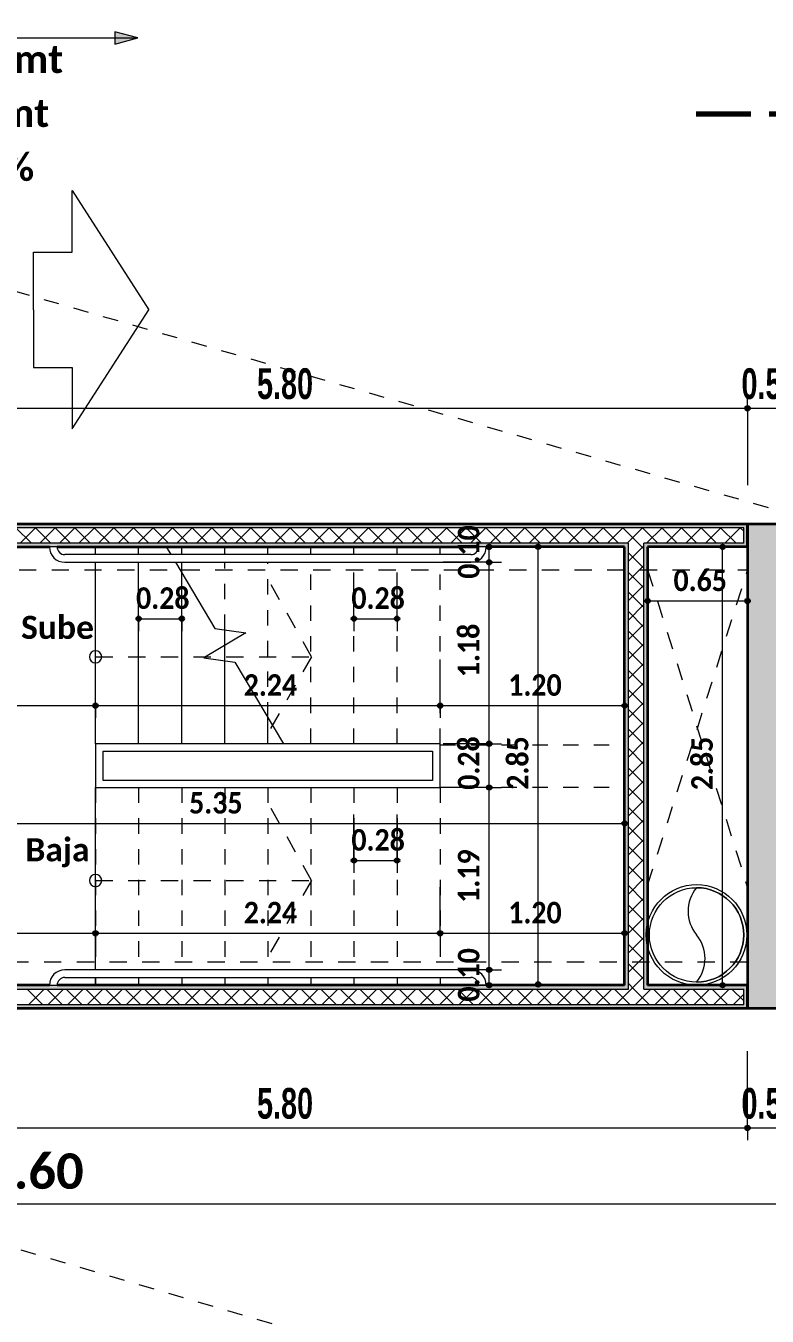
# Model space of a CAD drawing. Header units: metres. Extents: x -144 to 1000, y -717 to 29.
# Drawn here: x 418.39 to 423.21, y -562.43 to -554.04 of the extents above; entities that cross this region are included whole.
import ezdxf

# ---------------------------------------------------------------- set-up
doc = ezdxf.new("R2010")
doc.units = ezdxf.units.M
for name, pattern in [('Basculante', [0.11625, 0.075, -0.04125]), ('basculante modificado', [0.18, 0.1125, -0.0675]), ('Dash Dot 3_16_', [0.595313, 0.357187, -0.119063, 0, -0.119063])]:
    doc.linetypes.add(name, pattern=pattern)
doc.layers.get('0').update_dxf_attribs({"color": 1})
for name, color, linetype, lineweight in [('A-ANNO-DIMS', 1, 'Continuous', 9), ('A-DETL', 1, 'Continuous', 9), ('A-DETL-GENF', 1, 'Continuous', 9), ('A-DETL-THIN', 1, 'Continuous', 9), ('A-FLOR', 2, 'Continuous', 9), ('A-WALL', 4, 'Continuous', 9), ('G-ANNO-DIMS', 1, 'Continuous', 9), ('G-ANNO-SYMB', 1, 'Continuous', 9), ('G-ANNO-TEXT', 2, 'Continuous', 9), ('S-COLS', 7, 'Continuous', 9), ('S-STRS', 1, 'Continuous', 9), ('S-STRS-MBND', 1, 'Basculante', 9)]:
    doc.layers.add(name, color=color, linetype=linetype, lineweight=lineweight)
doc.layers.add('A-WALL-PATT', color=7, linetype='Continuous', lineweight=35, true_color=0x9c9c9c)
doc.styles.add('Britannic Bold_B_3', font='', dxfattribs={"width": 0.7})
doc.styles.add('Calibri_B_1', font='calibrib.ttf', dxfattribs={"height": 0.135})
doc.styles.add('Calibri_B_3', font='calibrib.ttf', dxfattribs={"height": 0.15})
doc.styles.add('Calibri_B_5', font='calibrib.ttf', dxfattribs={"height": 0.66})
doc.styles.add('Calibri_B_6', font='calibrib.ttf', dxfattribs={"width": 0.9})
doc.styles.get('Britannic Bold_B_3').set_extended_font_data('Britannic Bold', bold=True)

# ---------------------------------------------------------------- blocks, each defined once
blk = doc.blocks.new('Y')
at = {"layer": 'A-ANNO-DIMS', "lineweight": 25, "true_color": 0x00592d}
h = blk.add_hatch(color=118, dxfattribs=at)
edge = h.paths.add_edge_path()
edge.add_arc((412.2448, -496.0422), 0.015, 0, 360)
h = blk.add_hatch(color=118, dxfattribs=at)
edge = h.paths.add_edge_path()
edge.add_arc((412.2448, -496.0422), 0.015, 0, 360)
at = {"layer": 'A-ANNO-DIMS', "lineweight": 25}
h = blk.add_hatch(color=256, dxfattribs=at)
edge = h.paths.add_edge_path()
edge.add_arc((410.5646, -496.944), 0.015, 0, 360)
h = blk.add_hatch(color=256, dxfattribs=at)
edge = h.paths.add_edge_path()
edge.add_arc((410.8831, -496.9436), 0.015, 0, 360)
h = blk.add_hatch(color=256, dxfattribs=at)
edge = h.paths.add_edge_path()
edge.add_arc((412.0823, -496.944), 0.015, 0, 360)
h = blk.add_hatch(color=256, dxfattribs=at)
edge = h.paths.add_edge_path()
edge.add_arc((410.5646, -497.044), 0.015, 0, 360)
h = blk.add_hatch(color=256, dxfattribs=at)
edge = h.paths.add_edge_path()
edge.add_arc((410.5646, -497.044), 0.015, 0, 360)
h = blk.add_hatch(color=256, dxfattribs=at)
edge = h.paths.add_edge_path()
edge.add_arc((411.5947, -497.2952), 0.015, 0, 360)
h = blk.add_hatch(color=256, dxfattribs=at)
edge = h.paths.add_edge_path()
edge.add_arc((412.2448, -497.2952), 0.015, 0, 360)
h = blk.add_hatch(color=256, dxfattribs=at)
edge = h.paths.add_edge_path()
edge.add_arc((408.2851, -497.4107), 0.015, 0, 360)
h = blk.add_hatch(color=256, dxfattribs=at)
edge = h.paths.add_edge_path()
edge.add_arc((408.5651, -497.4107), 0.015, 0, 360)
h = blk.add_hatch(color=256, dxfattribs=at)
edge = h.paths.add_edge_path()
edge.add_arc((409.6851, -497.4107), 0.015, 0, 360)
h = blk.add_hatch(color=256, dxfattribs=at)
edge = h.paths.add_edge_path()
edge.add_arc((409.9651, -497.4107), 0.015, 0, 360)
h = blk.add_hatch(color=256, dxfattribs=at)
edge = h.paths.add_edge_path()
edge.add_arc((408.0051, -497.976), 0.015, 0, 360)
h = blk.add_hatch(color=256, dxfattribs=at)
edge = h.paths.add_edge_path()
edge.add_arc((408.0051, -497.976), 0.015, 0, 360)
h = blk.add_hatch(color=256, dxfattribs=at)
edge = h.paths.add_edge_path()
edge.add_arc((410.2451, -497.976), 0.015, 0, 360)
h = blk.add_hatch(color=256, dxfattribs=at)
edge = h.paths.add_edge_path()
edge.add_arc((410.2451, -497.976), 0.015, 0, 360)
h = blk.add_hatch(color=256, dxfattribs=at)
edge = h.paths.add_edge_path()
edge.add_arc((411.4451, -497.976), 0.015, 0, 360)
h = blk.add_hatch(color=256, dxfattribs=at)
edge = h.paths.add_edge_path()
edge.add_arc((410.5646, -498.224), 0.015, 0, 360)
h = blk.add_hatch(color=256, dxfattribs=at)
edge = h.paths.add_edge_path()
edge.add_arc((410.5646, -498.224), 0.015, 0, 360)
h = blk.add_hatch(color=256, dxfattribs=at)
edge = h.paths.add_edge_path()
edge.add_arc((410.5646, -498.5086), 0.015, 0, 360)
h = blk.add_hatch(color=256, dxfattribs=at)
edge = h.paths.add_edge_path()
edge.add_arc((410.5646, -498.5086), 0.015, 0, 360)
h = blk.add_hatch(color=256, dxfattribs=at)
edge = h.paths.add_edge_path()
edge.add_arc((411.4451, -498.742), 0.015, 0, 360)
h = blk.add_hatch(color=256, dxfattribs=at)
edge = h.paths.add_edge_path()
edge.add_arc((409.6851, -498.983), 0.015, 0, 360)
h = blk.add_hatch(color=256, dxfattribs=at)
edge = h.paths.add_edge_path()
edge.add_arc((409.9651, -498.983), 0.015, 0, 360)
h = blk.add_hatch(color=256, dxfattribs=at)
edge = h.paths.add_edge_path()
edge.add_arc((408.0051, -499.456), 0.015, 0, 360)
h = blk.add_hatch(color=256, dxfattribs=at)
edge = h.paths.add_edge_path()
edge.add_arc((408.0051, -499.456), 0.015, 0, 360)
h = blk.add_hatch(color=256, dxfattribs=at)
edge = h.paths.add_edge_path()
edge.add_arc((410.2451, -499.456), 0.015, 0, 360)
h = blk.add_hatch(color=256, dxfattribs=at)
edge = h.paths.add_edge_path()
edge.add_arc((410.2451, -499.456), 0.015, 0, 360)
h = blk.add_hatch(color=256, dxfattribs=at)
edge = h.paths.add_edge_path()
edge.add_arc((411.4451, -499.456), 0.015, 0, 360)
h = blk.add_hatch(color=256, dxfattribs=at)
edge = h.paths.add_edge_path()
edge.add_arc((410.5646, -499.6939), 0.015, 0, 360)
h = blk.add_hatch(color=256, dxfattribs=at)
edge = h.paths.add_edge_path()
edge.add_arc((410.5646, -499.6939), 0.015, 0, 360)
h = blk.add_hatch(color=256, dxfattribs=at)
edge = h.paths.add_edge_path()
edge.add_arc((410.8831, -499.7886), 0.015, 0, 360)
h = blk.add_hatch(color=256, dxfattribs=at)
edge = h.paths.add_edge_path()
edge.add_arc((410.5646, -499.7939), 0.015, 0, 360)
h = blk.add_hatch(color=256, dxfattribs=at)
edge = h.paths.add_edge_path()
edge.add_arc((412.0823, -499.7939), 0.015, 0, 360)
at = {"layer": 'A-ANNO-DIMS', "lineweight": 25, "true_color": 0x00592d}
h = blk.add_hatch(color=118, dxfattribs=at)
edge = h.paths.add_edge_path()
edge.add_arc((412.2448, -500.7222), 0.015, 0, 360)
h = blk.add_hatch(color=118, dxfattribs=at)
edge = h.paths.add_edge_path()
edge.add_arc((412.2448, -500.7222), 0.015, 0, 360)
at = {"layer": 'A-WALL-PATT', "true_color": 0x747474}
h = blk.add_hatch(color=8, dxfattribs=at)
h.paths.add_polyline_path([(406.4695, -496.919), (406.4695, -496.819), (410.3447, -496.819), (410.3447, -496.794), (406.4448, -496.7943), (406.4448, -496.919)])
h.paths.add_polyline_path([(412.2447, -496.919), (412.2447, -496.794), (411.4447, -496.794), (411.4447, -496.819), (412.2197, -496.819), (412.2197, -496.919)])
for points in [[(411.4447, -496.819), (411.4447, -496.794), (410.3447, -496.794), (410.3447, -496.819)], [(410.4952, -496.944), (411.4447, -496.944), (411.4447, -496.919), (410.3447, -496.919), (410.3447, -496.944), (410.4935, -496.944)], [(411.4697, -499.7939), (411.4697, -496.944), (411.4447, -496.944), (411.4447, -499.7939)], [(411.5947, -499.7939), (411.5947, -496.944), (411.5697, -496.944), (411.5697, -499.7939)], [(411.8861, -499.9439), (412.2447, -499.9429), (412.2447, -499.8189), (412.2197, -499.8189), (412.2197, -499.9189), (406.4695, -499.9189), (406.4695, -499.8189), (406.4447, -499.819), (406.4447, -499.9439), (411.3555, -499.9439)]]:
    blk.add_hatch(color=8, dxfattribs=at).paths.add_polyline_path(points)
h = blk.add_hatch(color=8, dxfattribs=at)
h.paths.add_polyline_path([(410.3447, -496.944), (410.3447, -496.919), (406.4448, -496.919), (406.4448, -496.944), (410.2944, -496.944)])
h.paths.add_polyline_path([(411.5947, -496.944), (412.2447, -496.944), (412.2447, -496.919), (411.5697, -496.919), (411.5697, -496.944)])
h.paths.add_polyline_path([(411.4697, -496.944), (411.4697, -496.919), (411.4447, -496.919), (411.4447, -496.944)])
at = {"layer": 'A-WALL-PATT', "lineweight": 5, "true_color": 0x747474}
h = blk.add_hatch(color=8, dxfattribs=at)
h.paths.add_polyline_path([(406.4447, -499.8189), (411.4697, -499.8189), (411.4697, -499.7939), (406.4447, -499.7941)])
h.paths.add_polyline_path([(412.2197, -499.8189), (412.2447, -499.8189), (412.2447, -499.7939), (411.5697, -499.7939), (411.5697, -499.8189), (411.8861, -499.8189)])
at = {"layer": 'G-ANNO-DIMS'}
blk.add_hatch(color=256, dxfattribs=at).paths.add_polyline_path([(408.2792, -493.6342), (408.1292, -493.594), (408.1292, -493.6744)])
at = {"layer": 'S-COLS', "true_color": 0x5b5b5b}
h = blk.add_hatch(color=251, dxfattribs=at)
h.paths.add_polyline_path([(398.7447, -507.644), (398.7447, -506.744), (398.2447, -506.744), (398.2447, -507.644)])
h.paths.add_polyline_path([(416.5445, -507.644), (416.5445, -506.744), (416.0445, -506.744), (416.0445, -507.644)])
h.paths.add_polyline_path([(405.9447, -507.6439), (406.4447, -507.6439), (406.4447, -506.7439), (405.9447, -506.7439), (405.9447, -507.5108)])
h.paths.add_polyline_path([(404.1447, -499.9439), (404.1443, -499.444), (402.4445, -499.444), (402.4445, -497.294), (404.1448, -497.294), (404.1443, -496.794), (402.1445, -496.794), (402.1446, -499.9439), (403.9273, -499.9439)])
h.paths.add_polyline_path([(412.4844, -499.9439), (412.4843, -499.9429), (412.4843, -496.7939), (412.2448, -496.7939), (412.2448, -499.9439), (412.4843, -499.9439)])
h.paths.add_polyline_path([(405.9447, -499.9439), (406.4447, -499.9429), (406.4447, -499.0439), (405.9447, -499.0439), (405.9447, -499.9429)])
h.paths.add_polyline_path([(416.5448, -499.9439), (416.5448, -499.9429), (416.1448, -499.9439)])
h.paths.add_polyline_path([(398.7446, -499.9439), (398.7446, -499.244), (398.2446, -499.244), (398.2446, -499.9439)])
h.paths.add_polyline_path([(406.0496, -497.694), (406.4448, -497.694), (406.4448, -496.794), (405.9448, -496.794), (405.9448, -497.694)])
h.paths.add_polyline_path([(398.7445, -497.494), (398.7445, -496.7929), (398.2445, -496.7929), (398.2445, -497.494)])
h.paths.add_polyline_path([(416.4747, -488.794), (416.5447, -488.794), (416.5447, -487.894), (416.0447, -487.894), (416.0447, -488.794), (416.2093, -488.794)])
h.paths.add_polyline_path([(406.0496, -488.794), (406.4447, -488.794), (406.4447, -487.894), (405.9447, -487.894), (405.9447, -488.794)])
h.paths.add_polyline_path([(399.3447, -488.194), (399.3447, -487.694), (398.4447, -487.694), (398.4447, -488.194)])
at = {"layer": 'A-ANNO-DIMS', "color": 118, "true_color": 0x00592d}
for p, q in [((412.2448, -496.0422), (412.2448, -495.9622)), ((412.2448, -496.0422), (412.2448, -495.9622)), ((406.4448, -496.0422), (412.2448, -496.0422)), ((412.2448, -496.0422), (412.2448, -496.5422)), ((412.2448, -496.0422), (412.7448, -496.0422)), ((412.2448, -496.0422), (412.2448, -496.5422)), ((412.2448, -500.7222), (412.2448, -500.2222)), ((412.2448, -500.7222), (412.2448, -500.2222)), ((406.4448, -500.7222), (412.2448, -500.7222)), ((412.2448, -500.7222), (412.2448, -500.8022)), ((412.2448, -500.7222), (412.7447, -500.7222)), ((412.2448, -500.7222), (412.2448, -500.8022))]:
    blk.add_line(p, q, dxfattribs=at)
at = {"layer": 'A-ANNO-DIMS'}
for p, q in [((410.5646, -496.944), (410.2646, -496.944)), ((410.5646, -497.044), (410.5646, -496.944)), ((410.5646, -496.944), (410.6446, -496.944)), ((410.8831, -496.9436), (410.5831, -496.9436)), ((410.8831, -499.7886), (410.8831, -496.9436)), ((410.8831, -496.9436), (410.9631, -496.9436)), ((411.5947, -497.2952), (411.5947, -496.9952)), ((412.0823, -496.944), (411.7823, -496.944)), ((412.0823, -499.7939), (412.0823, -496.944)), ((412.0823, -496.944), (412.1623, -496.944)), ((412.2448, -497.2952), (412.2448, -496.9952)), ((410.5646, -497.044), (410.2646, -497.044)), ((410.5646, -497.044), (410.2646, -497.044)), ((410.5646, -498.224), (410.5646, -497.044)), ((410.5646, -497.044), (410.6446, -497.044)), ((410.5646, -497.044), (410.6446, -497.044)), ((408.2851, -497.4107), (408.2851, -497.1107)), ((408.5651, -497.4107), (408.5651, -497.1107)), ((409.6851, -497.4107), (409.6851, -497.1107)), ((409.9651, -497.4107), (409.9651, -497.1107)), ((411.5947, -497.2952), (412.2448, -497.2952)), ((411.5947, -497.2952), (411.5947, -497.3752)), ((412.2448, -497.2952), (412.2448, -497.3752)), ((408.2851, -497.4107), (408.5651, -497.4107)), ((408.2851, -497.4107), (408.2851, -497.4907)), ((408.5651, -497.4107), (408.5651, -497.4907)), ((409.6851, -497.4107), (409.9651, -497.4107)), ((409.6851, -497.4107), (409.6851, -497.4907)), ((409.9651, -497.4107), (409.9651, -497.4907)), ((408.0051, -497.976), (408.0051, -497.676)), ((408.0051, -497.976), (408.0051, -497.676)), ((410.2451, -497.976), (410.2451, -497.676)), ((410.2451, -497.976), (410.2451, -497.676)), ((411.4451, -497.976), (411.4451, -497.676)), ((406.4448, -497.976), (408.0051, -497.976)), ((408.0051, -497.976), (408.0051, -498.056)), ((408.0051, -497.976), (410.2451, -497.976)), ((408.0051, -497.976), (408.0051, -498.056)), ((410.2451, -497.976), (410.2451, -498.056)), ((410.2451, -497.976), (411.4451, -497.976)), ((410.2451, -497.976), (410.2451, -498.056)), ((411.4451, -497.976), (411.4451, -498.056)), ((410.5646, -498.224), (410.2646, -498.224)), ((410.5646, -498.224), (410.2646, -498.224)), ((410.5646, -498.5086), (410.5646, -498.224)), ((410.5646, -498.224), (410.6446, -498.224)), ((410.5646, -498.224), (410.6446, -498.224)), ((410.5646, -498.5086), (410.2646, -498.5086)), ((410.5646, -498.5086), (410.2646, -498.5086)), ((410.5646, -499.6939), (410.5646, -498.5086)), ((410.5646, -498.5086), (410.6446, -498.5086)), ((410.5646, -498.5086), (410.6446, -498.5086)), ((411.4451, -498.742), (411.4451, -498.442)), ((409.6851, -498.983), (409.6851, -498.683)), ((409.9651, -498.983), (409.9651, -498.683)), ((406.0947, -498.742), (411.4451, -498.742)), ((411.4451, -498.742), (411.4451, -498.822)), ((409.6851, -498.983), (409.9651, -498.983)), ((409.6851, -498.983), (409.6851, -499.063)), ((409.9651, -498.983), (409.9651, -499.063)), ((408.0051, -499.456), (408.0051, -499.156)), ((408.0051, -499.456), (408.0051, -499.156)), ((410.2451, -499.456), (410.2451, -499.156)), ((410.2451, -499.456), (410.2451, -499.156)), ((411.4451, -499.456), (411.4451, -499.156)), ((406.4447, -499.456), (408.0051, -499.456)), ((408.0051, -499.456), (408.0051, -499.536)), ((408.0051, -499.456), (410.2451, -499.456)), ((408.0051, -499.456), (408.0051, -499.536)), ((410.2451, -499.456), (410.2451, -499.536)), ((410.2451, -499.456), (411.4451, -499.456)), ((410.2451, -499.456), (410.2451, -499.536)), ((411.4451, -499.456), (411.4451, -499.536)), ((410.5646, -499.6939), (410.2646, -499.6939)), ((410.5646, -499.6939), (410.2646, -499.6939)), ((410.5646, -499.7939), (410.5646, -499.6939)), ((410.5646, -499.6939), (410.6446, -499.6939)), ((410.5646, -499.6939), (410.6446, -499.6939)), ((410.5646, -499.7939), (410.2646, -499.7939)), ((410.5646, -499.7939), (410.6446, -499.7939)), ((410.8831, -499.7886), (410.5831, -499.7886)), ((410.8831, -499.7886), (410.9631, -499.7886)), ((412.0823, -499.7939), (411.7823, -499.7939)), ((412.0823, -499.7939), (412.1623, -499.7939))]:
    blk.add_line(p, q, dxfattribs=at)
at = {"layer": 'A-ANNO-DIMS', "color": 156, "true_color": 0x004080}
blk.add_line((402.1443, -501.2166), (412.7447, -501.2166), dxfattribs=at)
at = {"layer": 'A-ANNO-DIMS', "color": 118, "lineweight": 25, "true_color": 0x00592d}
for centre in [(412.2448, -496.0422), (412.2448, -496.0422), (412.2448, -500.7222), (412.2448, -500.7222)]:
    blk.add_circle(centre, 0.015, dxfattribs=at)
at = {"layer": 'A-ANNO-DIMS', "lineweight": 25}
for centre in [(410.5646, -496.944), (410.8831, -496.9436), (412.0823, -496.944), (410.5646, -497.044), (410.5646, -497.044), (411.5947, -497.2952), (412.2448, -497.2952), (408.2851, -497.4107), (408.5651, -497.4107), (409.6851, -497.4107), (409.9651, -497.4107), (408.0051, -497.976), (408.0051, -497.976), (410.2451, -497.976), (410.2451, -497.976), (411.4451, -497.976), (410.5646, -498.224), (410.5646, -498.224), (410.5646, -498.5086), (410.5646, -498.5086), (411.4451, -498.742), (409.6851, -498.983), (409.9651, -498.983), (408.0051, -499.456), (408.0051, -499.456), (410.2451, -499.456), (410.2451, -499.456), (411.4451, -499.456), (410.5646, -499.6939), (410.5646, -499.6939), (410.8831, -499.7886), (410.5646, -499.7939), (412.0823, -499.7939)]:
    blk.add_circle(centre, 0.015, dxfattribs=at)
at = {"layer": 'A-DETL', "color": 9, "linetype": 'Basculante', "true_color": 0xc0c0c0}
for p, q in [((402.094, -493.7329), (412.7447, -496.7929)), ((402.1443, -499.9429), (412.7447, -503.0449))]:
    blk.add_line(p, q, dxfattribs=at)
at = {"layer": 'A-DETL', "color": 7, "linetype": 'basculante modificado'}
for p, q in [((412.2445, -496.7929), (406.4445, -496.7929)), ((406.4445, -497.0929), (412.2447, -497.0929)), ((409.4095, -497.6586), (409.1119, -497.1288)), ((411.5947, -499.1439), (412.2447, -497.0929)), ((411.5947, -497.0929), (412.2447, -499.1612)), ((408.0051, -497.6586), (409.4051, -497.6586)), ((409.4095, -497.6586), (409.1106, -498.1788)), ((409.4095, -499.1136), (409.1119, -498.5838)), ((408.0051, -499.1136), (409.4051, -499.1136)), ((409.4095, -499.1136), (409.1106, -499.6338)), ((412.2447, -499.6439), (406.4445, -499.6439)), ((406.4445, -499.9439), (412.2447, -499.9439))]:
    blk.add_line(p, q, dxfattribs=at)
at = {"layer": 'A-DETL-GENF'}
for p, q in [((407.8518, -495.0265), (407.8518, -494.6265)), ((407.8518, -494.6265), (408.3518, -495.4015)), ((407.6018, -495.4015), (407.6018, -495.0265)), ((407.6018, -495.0265), (407.8518, -495.0265)), ((407.6018, -495.4015), (407.6018, -495.7765)), ((407.8518, -496.1765), (408.3518, -495.4015)), ((407.6018, -495.7765), (407.8518, -495.7765)), ((407.8518, -495.7765), (407.8518, -496.1765))]:
    blk.add_line(p, q, dxfattribs=at)
at = {"layer": 'A-DETL-THIN'}
for p, q in [((407.7549, -496.944), (407.7049, -496.944)), ((410.4452, -496.994), (407.8049, -496.994)), ((410.5452, -496.944), (410.4952, -496.944)), ((407.8049, -497.044), (410.4452, -497.044)), ((410.2451, -498.224), (408.0051, -498.224)), ((408.0051, -498.224), (408.0051, -498.5086)), ((410.2451, -498.5086), (410.2451, -498.224)), ((408.0551, -498.4636), (408.0551, -498.2727)), ((408.0551, -498.2727), (410.1951, -498.2727)), ((410.1951, -498.2727), (410.1951, -498.4636)), ((408.0051, -498.5086), (410.2451, -498.5086)), ((410.1951, -498.4636), (408.0551, -498.4636)), ((410.4452, -499.6939), (407.8049, -499.6939)), ((407.8049, -499.7439), (410.4452, -499.7439)), ((407.7049, -499.7939), (407.7549, -499.7939)), ((410.4952, -499.7939), (410.5452, -499.7939))]:
    blk.add_line(p, q, dxfattribs=at)
for radius in [0.3269, 0.3069]:
    blk.add_circle((411.9129, -499.4669), radius, dxfattribs=at)
for centre, radius, start, end in [((407.8049, -496.944), 0.1, 180, 270), ((407.8049, -496.944), 0.05, 180, 270), ((410.4452, -496.944), 0.1, 270, 0), ((410.4452, -496.944), 0.05, 270, 360), ((408.0051, -497.6586), 0.04, 90, 270), ((408.0051, -497.6586), 0.04, 270, 90), ((408.0051, -499.1136), 0.04, 90, 270), ((408.0051, -499.1136), 0.04, 270, 90), ((412.097, -499.3134), 0.2397, 140.18095, 219.81905), ((411.9129, -499.4669), 0.3069, 270, 90), ((411.7288, -499.6203), 0.2397, 320.18095, 39.81905), ((407.8049, -499.7939), 0.1, 90, 180), ((407.8049, -499.7939), 0.05, 90, 180), ((410.4452, -499.7939), 0.1, 360, 90), ((410.4452, -499.7939), 0.05, 0, 90)]:
    blk.add_arc(centre, radius, start, end, dxfattribs=at)
at = {"layer": 'A-FLOR'}
for p, q in [((398.7445, -496.7929), (412.5447, -496.7929)), ((408.0051, -499.6939), (408.0051, -498.5086)), ((408.0051, -499.7939), (408.0051, -499.7439))]:
    blk.add_line(p, q, dxfattribs=at)
at = {"layer": 'A-WALL', "lineweight": 35}
for p, q in [((406.4445, -496.794), (412.2447, -496.794)), ((412.2447, -496.944), (412.2447, -496.794)), ((406.4445, -496.944), (407.7049, -496.944)), ((407.7549, -496.944), (410.4952, -496.944)), ((411.4447, -496.944), (410.5452, -496.944)), ((411.4447, -499.7939), (411.4447, -496.944)), ((412.2447, -496.944), (411.5947, -496.944)), ((411.5947, -496.944), (411.5947, -499.7939)), ((407.7049, -499.7939), (406.4445, -499.7939)), ((410.4952, -499.7939), (407.7549, -499.7939)), ((411.4447, -499.7939), (410.5452, -499.7939)), ((412.2447, -499.7939), (411.5947, -499.7939)), ((412.2447, -499.9439), (412.2447, -499.7939)), ((406.4445, -499.9439), (412.2447, -499.9439))]:
    blk.add_line(p, q, dxfattribs=at)
at = {"layer": 'A-WALL'}
for p, q in [((412.2197, -496.819), (406.4695, -496.819)), ((412.2197, -496.919), (412.2197, -496.819)), ((411.4697, -496.919), (406.4695, -496.919)), ((411.4697, -499.8189), (411.4697, -496.919)), ((412.2197, -496.919), (411.5697, -496.919)), ((411.5697, -499.8189), (411.5697, -496.919)), ((406.4695, -499.8189), (411.4697, -499.8189)), ((411.5697, -499.8189), (412.2197, -499.8189)), ((412.2197, -499.9189), (412.2197, -499.8189)), ((406.4695, -499.9189), (412.2197, -499.9189))]:
    blk.add_line(p, q, dxfattribs=at)
at = {"layer": 'A-WALL-PATT', "color": 1, "lineweight": 5, "true_color": 0xff0000}
for p, q in [((407.5874, -496.919), (407.4874, -496.819)), ((407.5152, -496.919), (407.6152, -496.819)), ((407.7147, -496.919), (407.6147, -496.819)), ((407.6424, -496.919), (407.7424, -496.819)), ((407.842, -496.919), (407.742, -496.819)), ((407.7697, -496.919), (407.8697, -496.819)), ((407.9693, -496.919), (407.8693, -496.819)), ((407.897, -496.919), (407.997, -496.819)), ((408.0966, -496.919), (407.9966, -496.819)), ((408.0243, -496.919), (408.1243, -496.819)), ((408.2238, -496.919), (408.1238, -496.819)), ((408.1516, -496.919), (408.2516, -496.819)), ((408.3511, -496.919), (408.2511, -496.819)), ((408.2788, -496.919), (408.3788, -496.819)), ((408.4784, -496.919), (408.3784, -496.819)), ((408.4061, -496.919), (408.5061, -496.819)), ((408.6057, -496.919), (408.5057, -496.819)), ((408.5334, -496.919), (408.6334, -496.819)), ((408.733, -496.919), (408.633, -496.819)), ((408.6607, -496.919), (408.7607, -496.819)), ((408.8602, -496.919), (408.7602, -496.819)), ((408.788, -496.919), (408.888, -496.819)), ((408.9875, -496.919), (408.8875, -496.819)), ((408.9152, -496.919), (409.0152, -496.819)), ((409.1148, -496.919), (409.0148, -496.819)), ((409.0425, -496.919), (409.1425, -496.819)), ((409.2421, -496.919), (409.1421, -496.819)), ((409.1698, -496.919), (409.2698, -496.819)), ((409.3694, -496.919), (409.2694, -496.819)), ((409.2971, -496.919), (409.3971, -496.819)), ((409.4966, -496.919), (409.3966, -496.819)), ((409.4243, -496.919), (409.5243, -496.819)), ((409.6239, -496.919), (409.5239, -496.819)), ((409.5516, -496.919), (409.6516, -496.819)), ((409.7512, -496.919), (409.6512, -496.819)), ((409.6789, -496.919), (409.7789, -496.819)), ((409.8785, -496.919), (409.7785, -496.819)), ((409.8062, -496.919), (409.9062, -496.819)), ((410.0058, -496.919), (409.9058, -496.819)), ((409.9335, -496.919), (410.0335, -496.819)), ((410.133, -496.919), (410.033, -496.819)), ((410.0607, -496.919), (410.1607, -496.819)), ((410.2603, -496.919), (410.1603, -496.819)), ((410.188, -496.919), (410.288, -496.819)), ((410.3447, -496.876), (410.2876, -496.819)), ((410.3447, -496.8896), (410.4153, -496.819)), ((410.5149, -496.919), (410.4149, -496.819)), ((410.4426, -496.919), (410.5426, -496.819)), ((410.6421, -496.919), (410.5421, -496.819)), ((410.5699, -496.919), (410.6699, -496.819)), ((410.7694, -496.919), (410.6694, -496.819)), ((410.6971, -496.919), (410.7971, -496.819)), ((410.8967, -496.919), (410.7967, -496.819)), ((410.8244, -496.919), (410.9244, -496.819)), ((411.024, -496.919), (410.924, -496.819)), ((410.9517, -496.919), (411.0517, -496.819)), ((411.1513, -496.919), (411.0513, -496.819)), ((411.079, -496.919), (411.179, -496.819)), ((411.2785, -496.919), (411.1785, -496.819)), ((411.2063, -496.919), (411.3063, -496.819)), ((411.4058, -496.919), (411.3058, -496.819)), ((411.3335, -496.919), (411.4335, -496.819)), ((411.4447, -496.8305), (411.4331, -496.819)), ((411.5331, -496.919), (411.4447, -496.8305)), ((411.4608, -496.919), (411.5608, -496.819)), ((411.6604, -496.919), (411.5604, -496.819)), ((411.5881, -496.919), (411.6881, -496.819)), ((411.7877, -496.919), (411.6877, -496.819)), ((411.7154, -496.919), (411.8154, -496.819)), ((411.9149, -496.919), (411.8149, -496.819)), ((411.8427, -496.919), (411.9427, -496.819)), ((412.0422, -496.919), (411.9422, -496.819)), ((411.9699, -496.919), (412.0699, -496.819)), ((412.1695, -496.919), (412.0695, -496.819)), ((412.0972, -496.919), (412.1972, -496.819)), ((412.2197, -496.8419), (412.1968, -496.819)), ((410.3153, -496.919), (410.3447, -496.8896)), ((410.3876, -496.919), (410.3447, -496.876)), ((411.5697, -496.9555), (411.5331, -496.919)), ((411.4697, -497.0374), (411.5697, -496.9374)), ((411.5697, -497.0828), (411.4697, -496.9828)), ((411.4697, -497.1647), (411.5697, -497.0647)), ((411.5697, -497.2101), (411.4697, -497.1101)), ((411.4697, -497.292), (411.5697, -497.192)), ((411.5697, -497.3374), (411.4697, -497.2374)), ((411.4697, -497.4192), (411.5697, -497.3192)), ((411.5697, -497.4647), (411.4697, -497.3647)), ((411.4697, -497.5465), (411.5697, -497.4465)), ((411.5697, -497.5919), (411.4697, -497.4919)), ((411.4697, -497.6738), (411.5697, -497.5738)), ((411.5697, -497.7192), (411.4697, -497.6192)), ((411.4697, -497.8011), (411.5697, -497.7011)), ((411.5697, -497.8465), (411.4697, -497.7465)), ((411.4697, -497.9284), (411.5697, -497.8284)), ((411.5697, -497.9738), (411.4697, -497.8738)), ((411.4697, -498.0556), (411.5697, -497.9556)), ((411.5697, -498.101), (411.4697, -498.001)), ((411.4697, -498.1829), (411.5697, -498.0829)), ((411.5697, -498.2283), (411.4697, -498.1283)), ((411.4697, -498.3102), (411.5697, -498.2102)), ((411.5697, -498.3556), (411.4697, -498.2556)), ((411.4697, -498.4375), (411.5697, -498.3375)), ((411.5697, -498.4829), (411.4697, -498.3829)), ((411.4697, -498.5648), (411.5697, -498.4648)), ((411.5697, -498.6102), (411.4697, -498.5102)), ((411.4697, -498.692), (411.5697, -498.592)), ((411.5697, -498.7374), (411.4697, -498.6374)), ((411.4697, -498.8193), (411.5697, -498.7193)), ((411.5697, -498.8647), (411.4697, -498.7647)), ((411.4697, -498.9466), (411.5697, -498.8466)), ((411.5697, -498.992), (411.4697, -498.892)), ((411.4697, -499.0739), (411.5697, -498.9739)), ((411.5697, -499.1193), (411.4697, -499.0193)), ((411.4697, -499.2012), (411.5697, -499.1012)), ((411.5697, -499.2466), (411.4697, -499.1466)), ((411.4697, -499.3284), (411.5697, -499.2284)), ((411.5697, -499.3738), (411.4697, -499.2738)), ((411.4697, -499.4557), (411.5697, -499.3557)), ((411.5697, -499.5011), (411.4697, -499.4011)), ((411.4697, -499.583), (411.5697, -499.483)), ((411.5697, -499.6284), (411.4697, -499.5284)), ((411.4697, -499.7103), (411.5697, -499.6103)), ((411.5697, -499.7557), (411.4697, -499.6557)), ((411.4883, -499.8189), (411.5697, -499.7376)), ((407.66, -499.9189), (407.56, -499.8189)), ((407.5699, -499.9189), (407.6699, -499.8189)), ((407.7872, -499.9189), (407.6872, -499.8189)), ((407.6972, -499.9189), (407.7972, -499.8189)), ((407.9145, -499.9189), (407.8145, -499.8189)), ((407.8245, -499.9189), (407.9245, -499.8189)), ((408.0418, -499.9189), (407.9418, -499.8189)), ((407.9518, -499.9189), (408.0518, -499.8189)), ((408.1691, -499.9189), (408.0691, -499.8189)), ((408.079, -499.9189), (408.179, -499.8189)), ((408.2964, -499.9189), (408.1964, -499.8189)), ((408.2063, -499.9189), (408.3063, -499.8189)), ((408.4236, -499.9189), (408.3236, -499.8189)), ((408.3336, -499.9189), (408.4336, -499.8189)), ((408.5509, -499.9189), (408.4509, -499.8189)), ((408.4609, -499.9189), (408.5609, -499.8189)), ((408.6782, -499.9189), (408.5782, -499.8189)), ((408.5882, -499.9189), (408.6882, -499.8189)), ((408.8055, -499.9189), (408.7055, -499.8189)), ((408.7154, -499.9189), (408.8154, -499.8189)), ((408.9328, -499.9189), (408.8328, -499.8189)), ((408.8427, -499.9189), (408.9427, -499.8189)), ((409.06, -499.9189), (408.96, -499.8189)), ((408.97, -499.9189), (409.07, -499.8189)), ((409.1873, -499.9189), (409.0873, -499.8189)), ((409.0973, -499.9189), (409.1973, -499.8189)), ((409.3146, -499.9189), (409.2146, -499.8189)), ((409.2246, -499.9189), (409.3246, -499.8189)), ((409.4419, -499.9189), (409.3419, -499.8189)), ((409.3518, -499.9189), (409.4518, -499.8189)), ((409.5691, -499.9189), (409.4691, -499.8189)), ((409.4791, -499.9189), (409.5791, -499.8189)), ((409.6964, -499.9189), (409.5964, -499.8189)), ((409.6064, -499.9189), (409.7064, -499.8189)), ((409.8237, -499.9189), (409.7237, -499.8189)), ((409.7337, -499.9189), (409.8337, -499.8189)), ((409.951, -499.9189), (409.851, -499.8189)), ((409.8609, -499.9189), (409.9609, -499.8189)), ((410.0783, -499.9189), (409.9783, -499.8189)), ((409.9882, -499.9189), (410.0882, -499.8189)), ((410.2055, -499.9189), (410.1055, -499.8189)), ((410.1155, -499.9189), (410.2155, -499.8189)), ((410.3328, -499.9189), (410.2328, -499.8189)), ((410.2428, -499.9189), (410.3428, -499.8189)), ((410.4601, -499.9189), (410.3601, -499.8189)), ((410.3701, -499.9189), (410.4701, -499.8189)), ((410.5874, -499.9189), (410.4874, -499.8189)), ((410.4973, -499.9189), (410.5973, -499.8189)), ((410.7147, -499.9189), (410.6147, -499.8189)), ((410.6246, -499.9189), (410.7246, -499.8189)), ((410.8419, -499.9189), (410.7419, -499.8189)), ((410.7519, -499.9189), (410.8519, -499.8189)), ((410.9692, -499.9189), (410.8692, -499.8189)), ((410.8792, -499.9189), (410.9792, -499.8189)), ((411.0965, -499.9189), (410.9965, -499.8189)), ((411.0065, -499.9189), (411.1065, -499.8189)), ((411.2238, -499.9189), (411.1238, -499.8189)), ((411.1337, -499.9189), (411.2337, -499.8189)), ((411.3511, -499.9189), (411.2511, -499.8189)), ((411.261, -499.9189), (411.361, -499.8189)), ((411.4783, -499.9189), (411.3783, -499.8189)), ((411.3883, -499.9189), (411.4883, -499.8189)), ((411.5056, -499.8189), (411.4697, -499.783)), ((411.6056, -499.9189), (411.5056, -499.8189)), ((411.5156, -499.9189), (411.6156, -499.8189)), ((411.7329, -499.9189), (411.6329, -499.8189)), ((411.6429, -499.9189), (411.7429, -499.8189)), ((411.8602, -499.9189), (411.7602, -499.8189)), ((411.7701, -499.9189), (411.8701, -499.8189)), ((411.9875, -499.9189), (411.8875, -499.8189)), ((411.8974, -499.9189), (411.9974, -499.8189)), ((412.1147, -499.9189), (412.0147, -499.8189)), ((412.0247, -499.9189), (412.1247, -499.8189)), ((412.2197, -499.8966), (412.142, -499.8189)), ((412.152, -499.9189), (412.2197, -499.8512))]:
    blk.add_line(p, q, dxfattribs=at)
at = {"layer": 'G-ANNO-DIMS'}
for p, q in [((405.7792, -493.6342), (408.2792, -493.6342)), ((408.2792, -493.6342), (408.1292, -493.594)), ((408.1292, -493.594), (408.1292, -493.6744)), ((408.1292, -493.6744), (408.2792, -493.6342))]:
    blk.add_line(p, q, dxfattribs=at)
at = {"layer": 'G-ANNO-SYMB', "linetype": 'Dash Dot 3_16_', "lineweight": 70}
blk.add_line((411.9094, -494.1283), (421.6695, -494.1283), dxfattribs=at)
at = {"layer": 'S-COLS', "lineweight": 35}
for p, q in [((412.2448, -496.7939), (412.2448, -499.9439)), ((412.2448, -496.7939), (412.4843, -496.7939)), ((412.2448, -499.9439), (412.7448, -499.9439))]:
    blk.add_line(p, q, dxfattribs=at)
at = {"layer": 'S-STRS'}
for p, q in [((408.0051, -496.994), (408.0051, -496.944)), ((408.2851, -496.994), (408.2851, -496.944)), ((408.4641, -496.9436), (408.4941, -496.994)), ((408.0051, -498.224), (408.0051, -497.044)), ((408.2851, -498.224), (408.2851, -497.044)), ((408.5238, -497.044), (408.7801, -497.4746)), ((408.5651, -498.224), (408.5651, -497.1133)), ((408.9815, -497.5026), (408.7086, -497.665)), ((408.7801, -497.4746), (408.9815, -497.5026)), ((408.8451, -497.5838), (408.8451, -497.4837)), ((408.7086, -497.665), (408.91, -497.6929)), ((408.8451, -498.224), (408.8451, -497.6839)), ((408.91, -497.6929), (409.2261, -498.224)), ((409.1251, -498.224), (409.1251, -498.0543))]:
    blk.add_line(p, q, dxfattribs=at)
at = {"layer": 'S-STRS-MBND'}
for p, q in [((408.4641, -496.9436), (410.2451, -496.9436)), ((408.5651, -496.994), (408.5651, -496.944)), ((408.8451, -496.994), (408.8451, -496.9436)), ((409.1251, -496.994), (409.1251, -496.9436)), ((409.4051, -496.994), (409.4051, -496.9436)), ((409.6851, -496.994), (409.6851, -496.9436)), ((409.9651, -496.994), (409.9651, -496.9436)), ((410.2451, -496.994), (410.2451, -496.9436)), ((410.2451, -496.9436), (410.3447, -496.9436)), ((411.4451, -496.9436), (411.4451, -499.7886)), ((408.5651, -497.1133), (408.5651, -497.044)), ((408.8451, -497.4837), (408.8451, -497.044)), ((409.1251, -498.0543), (409.1251, -497.044)), ((409.4051, -498.224), (409.4051, -497.044)), ((409.6851, -498.224), (409.6851, -497.044)), ((409.9651, -498.224), (409.9651, -497.044)), ((410.2451, -498.224), (410.2451, -497.044)), ((408.8451, -497.6839), (408.8451, -497.5838)), ((410.2451, -498.2311), (411.4451, -498.2311)), ((408.0051, -498.5086), (408.0051, -499.6939)), ((408.2851, -498.5086), (408.2851, -499.6939)), ((408.5651, -498.5086), (408.5651, -499.6939)), ((408.8451, -498.5086), (408.8451, -499.6939)), ((409.1251, -498.5086), (409.1251, -499.6939)), ((409.4051, -498.5086), (409.4051, -499.6939)), ((409.6851, -498.5086), (409.6851, -499.6939)), ((409.9651, -498.5086), (409.9651, -499.6939)), ((410.2451, -498.5061), (411.4451, -498.5061)), ((410.2451, -498.5086), (410.2451, -499.6939)), ((408.0051, -499.7439), (408.0051, -499.7886)), ((408.2851, -499.7439), (408.2851, -499.7886)), ((408.5651, -499.7439), (408.5651, -499.7886)), ((408.8451, -499.7439), (408.8451, -499.7886)), ((409.1251, -499.7439), (409.1251, -499.7886)), ((409.4051, -499.7439), (409.4051, -499.7886)), ((409.6851, -499.7439), (409.6851, -499.7886)), ((409.9651, -499.7439), (409.9651, -499.7886)), ((410.2451, -499.7439), (410.2451, -499.7886)), ((410.2451, -499.7886), (408.0051, -499.7886)), ((410.4945, -499.7886), (410.2451, -499.7886)), ((411.4451, -499.7886), (410.5445, -499.7886))]:
    blk.add_line(p, q, dxfattribs=at)
at = {"layer": 'A-ANNO-DIMS', "color": 118, "true_color": 0x00592d, "char_height": 0.2, "width": 0.696141, "attachment_point": 1, "line_spacing_factor": 1.000203, "style": 'Britannic Bold_B_3'}
for s, insert in [('5.80', (409.0547, -495.7822)), ('0.50', (412.2047, -495.7822)), ('5.80', (409.0547, -500.4622)), ('0.50', (412.2047, -500.4622))]:
    blk.add_mtext(s, dxfattribs=dict(at, insert=insert))
at = {"layer": 'A-ANNO-DIMS', "char_height": 0.14, "width": 0.376134, "attachment_point": 1, "rotation": 90, "line_spacing_factor": 1.158048, "style": 'Calibri_B_6'}
for s, insert in [('0.10', (410.3606, -497.1507)), ('1.18', (410.3606, -497.7907)), ('0.28', (410.3606, -498.523)), ('2.85', (410.6791, -498.5228)), ('2.85', (411.8783, -498.5257)), ('1.19', (410.3606, -499.258)), ('0.10', (410.3606, -499.9006))]:
    blk.add_mtext(s, dxfattribs=dict(at, insert=insert))
at = {"layer": 'A-ANNO-DIMS', "char_height": 0.14, "width": 0.376134, "attachment_point": 1, "line_spacing_factor": 1.158048, "style": 'Calibri_B_6'}
for s, insert in [('0.65', (411.763, -497.0911)), ('0.28', (408.2683, -497.2067)), ('0.28', (409.6683, -497.2067)), ('2.24', (408.9683, -497.772)), ('1.20', (410.6883, -497.772)), ('5.35', (408.6132, -498.5379)), ('0.28', (409.6683, -498.779)), ('2.24', (408.9683, -499.2519)), ('1.20', (410.6883, -499.2519))]:
    blk.add_mtext(s, dxfattribs=dict(at, insert=insert))
at = {"layer": 'A-ANNO-DIMS', "color": 156, "true_color": 0x004080, "insert": (407.1138, -500.8878), "char_height": 0.23, "width": 0.793726, "attachment_point": 1, "line_spacing_factor": 1.158048, "style": 'Calibri_B_5'}
blk.add_mtext('10.60', dxfattribs=at)
at = {"layer": 'G-ANNO-TEXT', "style": 'Calibri_B_3'}
for s, p in [('Dist: 10.60 mt', (406.1825, -493.8622)), ('Baja: 1.05 mt', (406.1825, -494.2128)), ('Pend: 9.81%%%', (406.1825, -494.5634))]:
    blk.add_text(s, height=0.18, rotation=360, dxfattribs=at).set_placement(p)
at = {"layer": 'G-ANNO-TEXT', "style": 'Calibri_B_1'}
for s, p in [('Sube', (407.5204, -497.5421)), ('Baja', (407.5488, -498.9883))]:
    blk.add_text(s, height=0.15, dxfattribs=at).set_placement(p)

msp = doc.modelspace()

# ---------------------------------------------------------------- block references
at = {"color": 3}
msp.add_blockref('Y', (10.839, -60.481), dxfattribs=at)

doc.saveas('drawing.dxf')
